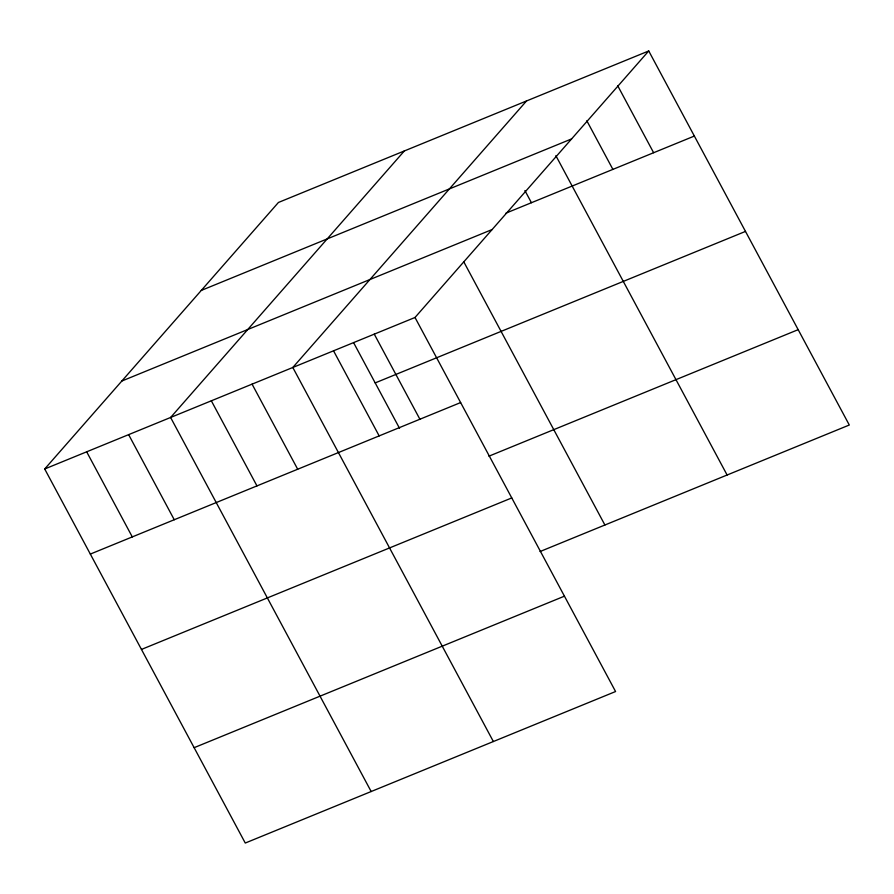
<?xml version="1.0" encoding="UTF-8"?>
<svg xmlns="http://www.w3.org/2000/svg" width="894" height="894" viewBox="0 0 894 894"><rect width="100%" height="100%" fill="white"/><g stroke="black" fill="none" stroke-linecap="round" stroke-linejoin="round"><path stroke-width="1.34" d="M648.731 50.958L415.006 317.482L615.575 691.531L245.269 843.042L44.7 468.981L278.425 202.469L648.731 50.958L849.3 425.019L540.043 551.542M404.334 150.952L170.609 417.476L371.166 791.525M526.532 100.955L292.807 367.479L493.365 741.528M201.295 290.416L571.601 138.916M505.97 213.13L694.359 136.056M121.83 381.034L492.136 229.534M44.7 468.981L415.006 317.482M375.178 382.911L745.484 231.412M90.328 554.079L460.633 402.568M488.906 456.186L798.174 329.662M141.453 649.435L511.759 497.936M194.132 747.675L564.438 596.175M617.776 85.858L653.626 152.718M586.822 120.757L612.893 169.379M555.867 155.657L727.101 475.005M524.912 190.556L531.427 202.714M463.718 261.718L604.903 525.001M374.273 334.155L419.901 419.241M353.555 342.57L399.551 428.349M333.54 350.817L379.168 435.903M252.074 384.141L297.691 469.238M211.342 400.814L256.958 485.9M128.635 434.64L174.263 519.738M86.673 451.816L132.29 536.903"/></g></svg>
